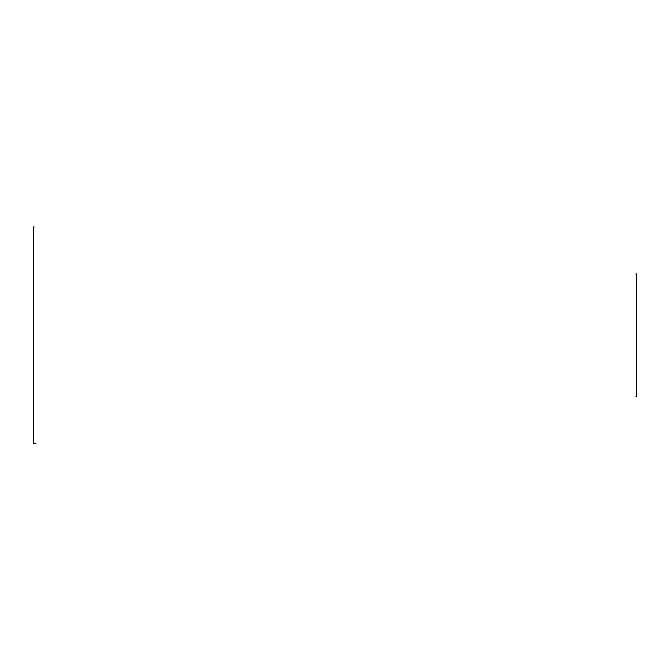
<?xml version="1.0" encoding="UTF-8"?>
<svg xmlns="http://www.w3.org/2000/svg" width="670" height="670" viewBox="0 0 670 670"><rect width="100%" height="100%" fill="white"/><g stroke="black" fill="none" stroke-linecap="round" stroke-linejoin="round"><path stroke-width="1" d="M635.905 273.913L636.5 273.754L636.5 396.598L635.905 396.431M35.879 443.465L33.5 443.465L33.5 226.77L34.095 227.029"/></g></svg>
